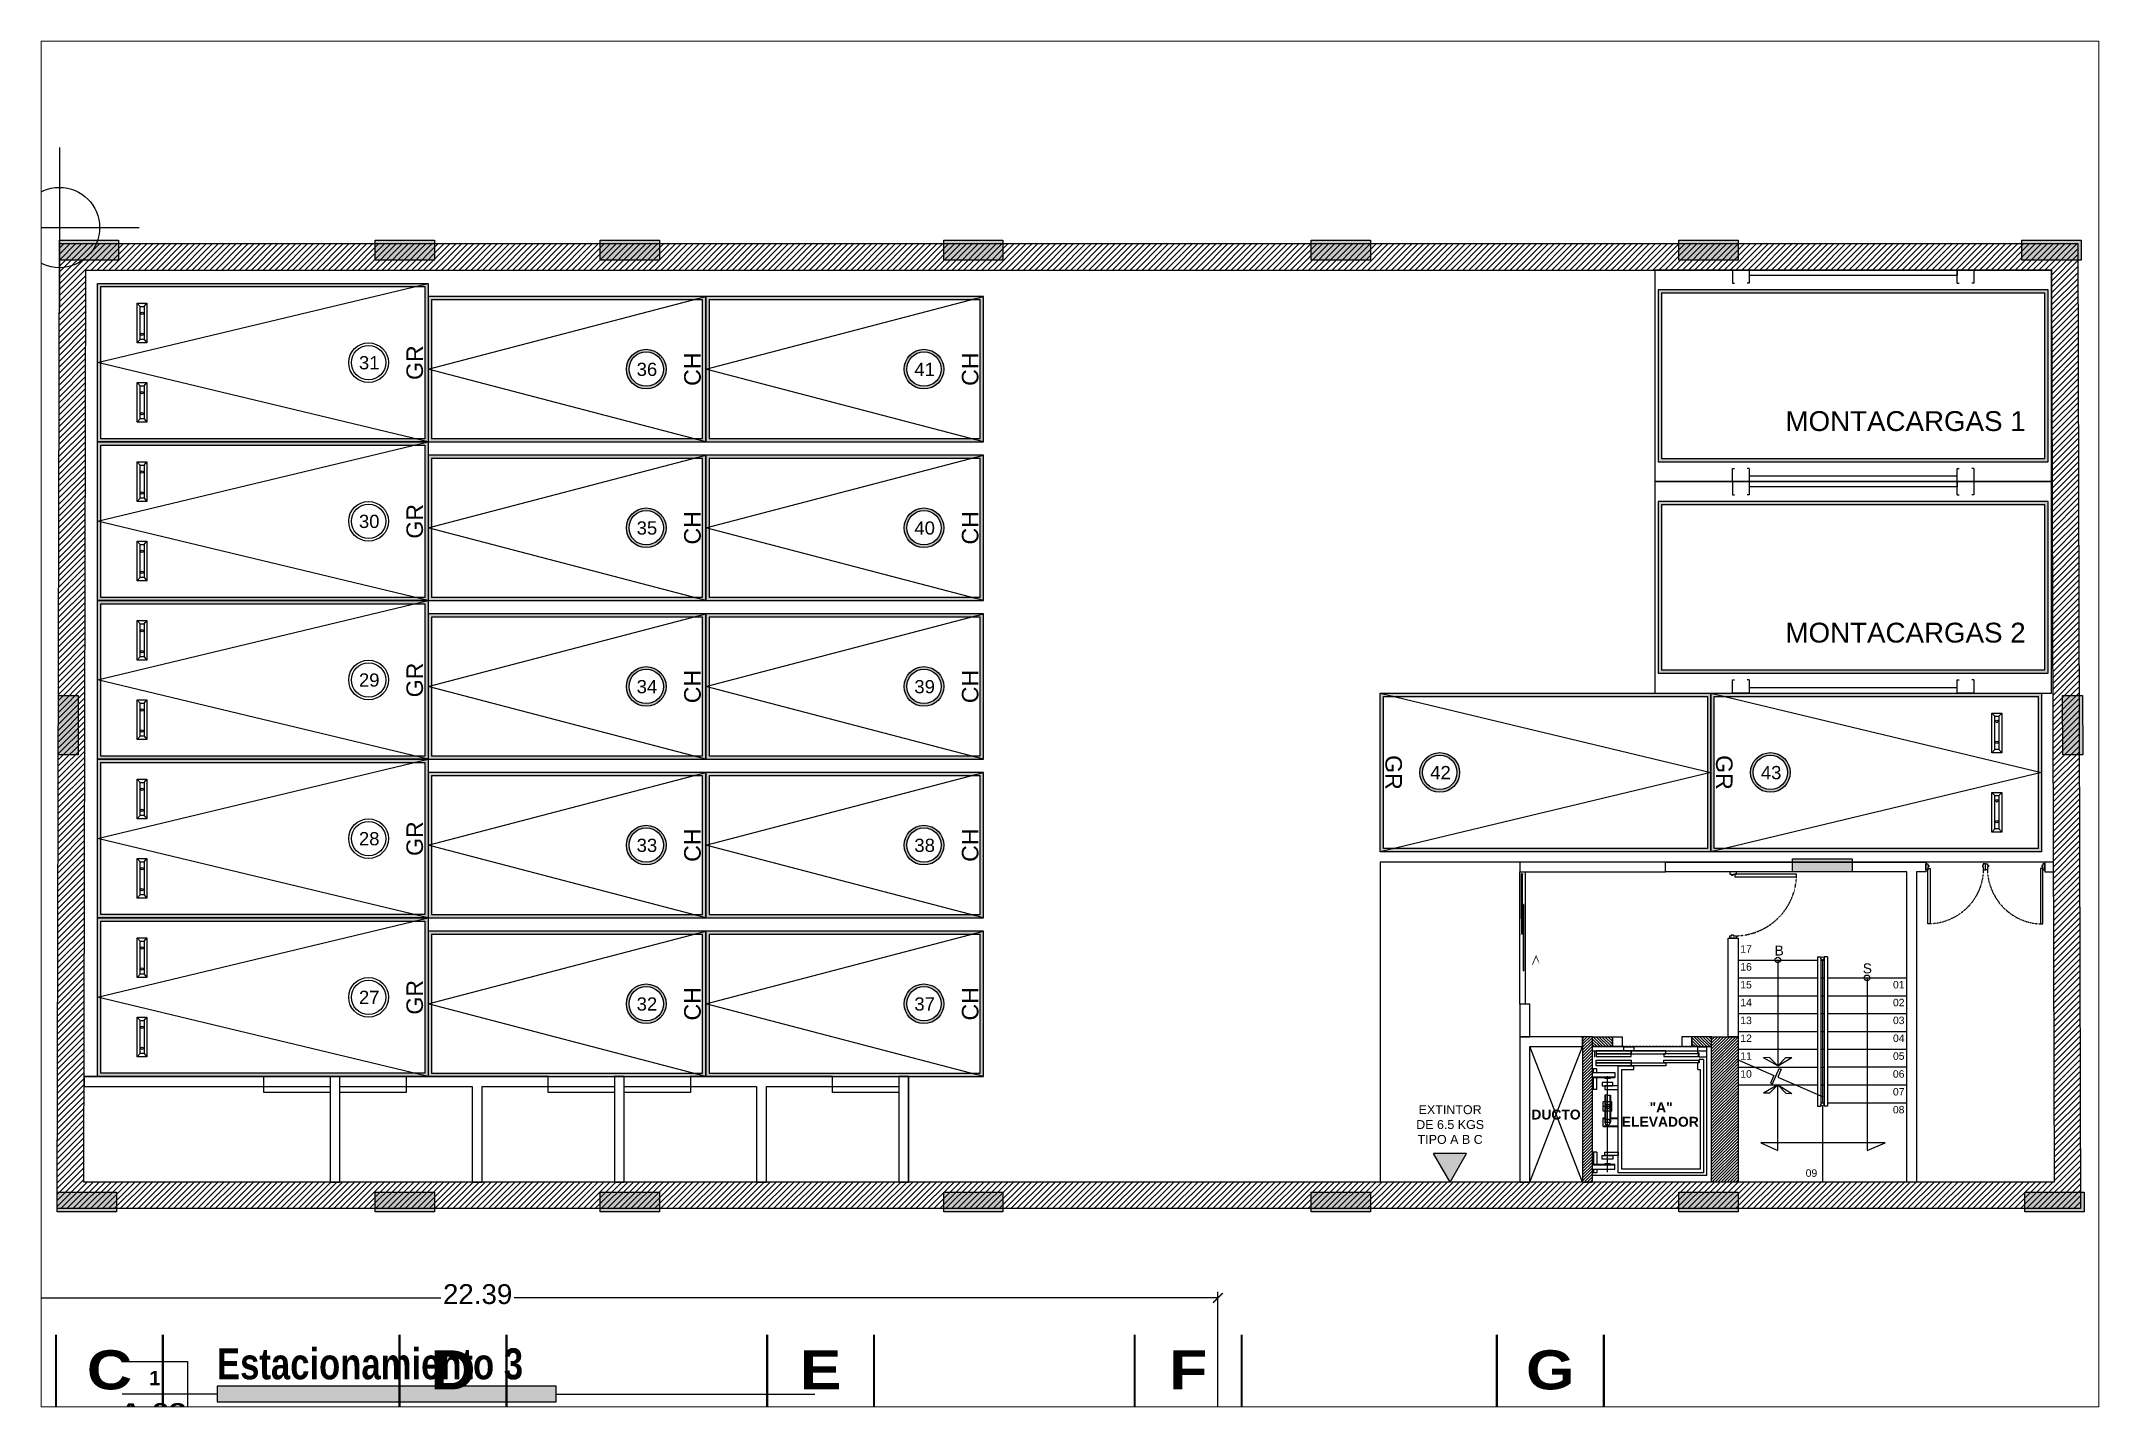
# Paper-space layout 'Layout1' of a CAD drawing. Header units: millimetres. Extents: x 4 to 358, y 3 to 238.
# The model-space entities are those that its viewports show. They can reach past a viewport. Long polylines and large blocks are cut down to what shows.
import ezdxf
from ezdxf.enums import TextEntityAlignment as Align

# ---------------------------------------------------------------- set-up
doc = ezdxf.new("R2010")
doc.units = ezdxf.units.MM
for name, pattern in [('XR EJES SUPERIORES$0$DASHDOT2', [0.5, 0.25, -0.125, 0, -0.125]), ('XR SOTANO 1$0$HIDDEN', [0.375, 0.25, -0.125]), ('XR SOTANO 2$0$XR PLANTA TIPO DE OFICINAS$0$HIDDEN', [0.375, 0.25, -0.125]), ('XR SOTANO 2$0$XR PLANTA TIPO DE OFICINAS$0$HIDDEN2', [0.1875, 0.125, -0.0625])]:
    doc.linetypes.add(name, pattern=pattern)
for name, color, linetype in [('00_ARQ', 8, 'Continuous'), ('XR EJES SUPERIORES$0$A-COTAS', 8, 'Continuous'), ('XR EJES SUPERIORES$0$A-EJES', 8, 'XR EJES SUPERIORES$0$DASHDOT2')]:
    doc.layers.add(name, color=color, linetype=linetype)
doc.styles.add('prot4', font='swisseb.ttf', dxfattribs={"width": 0.56})
doc.styles.add('TÍTULO', font='arial.ttf', dxfattribs={"height": 0.19})
doc.styles.add('XR EJES SUPERIORES$0$protot1', font='')
doc.styles.add('XR EJES SUPERIORES$0$Standard', font='arial.ttf')
doc.styles.add('XR SOTANO 2$0$ARIEL', font='arial.ttf')
doc.styles.add('XR SOTANO 2$0$DIM', font='arial.ttf')
doc.styles.add('XR SOTANO 2$0$Standard', font='arial.ttf')
doc.styles.add('XR SOTANO 2$0$XR PLANTA TIPO DE OFICINAS$0$estilo1', font='arialbd.ttf')
doc.styles.add('XR SOTANO 2$0$XR PLANTA TIPO DE OFICINAS$0$TEXTO-ALB-100', font='arial.ttf', dxfattribs={"height": 0.15})
doc.styles.get('XR EJES SUPERIORES$0$protot1').set_extended_font_data('Arial Black')
doc.dimstyles.new('XR EJES SUPERIORES$0$PAÑOS50', dxfattribs={"dimscale": 0.5, "dimtxt": 0.6, "dimasz": 0.3, "dimexe": 0.18, "dimexo": 0.1, "dimgap": 0.09, "dimtad": 0, "dimtih": 1, "dimtoh": 1, "dimzin": 0, "dimdsep": 46, "dimtxsty": 'XR EJES SUPERIORES$0$Standard', "dimblk": 'XR EJES SUPERIORES$0$_ArchTick', "dimcen": 0.09, "dimclrd": 256, "dimclre": 256, "dimclrt": 2, "dimadec": 0, "dimazin": 0, "dimtfac": 1, "dimtix": 1, "dimtmove": 2, "dimatfit": 3, "dimldrblk": 'XR EJES SUPERIORES$0$_ArchTick', "dimfxl": 0.18, "dimtvp": 0.18, "dimtolj": 1, "dimtzin": 0, "dimarcsym": 0})
pattern_1 = [(315, (270.687047, 51.371213), (-0.02245064, -0.02245064), [])]

# ---------------------------------------------------------------- blocks, each defined once
blk = doc.blocks.new('XR EJES SUPERIORES$0$_ArchTick')
at = {"color": 0, "linetype": 'ByBlock', "const_width": 0.15}
blk.add_lwpolyline([(-0.5, -0.5), (0.5, 0.5)], dxfattribs=at)
blk = doc.blocks.new('*D93')
at = {"layer": 'Defpoints', "color": 0, "transparency": 16777216}
for p in [(25.387, 5.264), (3, -0.193), (25.387, -0.193)]:
    blk.add_point(p, dxfattribs=at)
at = {"layer": 'XR EJES SUPERIORES$0$A-COTAS', "lineweight": -2, "transparency": 16777216}
for p, q in [((3, -0.143), (3, 5.354)), ((25.387, -0.143), (25.387, 5.354)), ((3, 5.264), (13.639, 5.264)), ((25.387, 5.264), (14.747, 5.264))]:
    blk.add_line(p, q, dxfattribs=at)
at = {"layer": 'XR EJES SUPERIORES$0$A-COTAS', "lineweight": -2, "transparency": 16777216, "xscale": 0.15, "yscale": 0.15, "zscale": 0.15, "rotation": 180}
blk.add_blockref('XR EJES SUPERIORES$0$_ArchTick', (3, 5.264), dxfattribs=at)
at = {"layer": 'XR EJES SUPERIORES$0$A-COTAS', "lineweight": -2, "transparency": 16777216, "xscale": 0.15, "yscale": 0.15, "zscale": 0.15}
blk.add_blockref('XR EJES SUPERIORES$0$_ArchTick', (25.387, 5.264), dxfattribs=at)
at = {"layer": 'XR EJES SUPERIORES$0$A-COTAS', "color": 2, "transparency": 16777216, "insert": (14.193, 5.319), "char_height": 0.3, "attachment_point": 5, "style": 'XR EJES SUPERIORES$0$Standard'}
blk.add_mtext('\\A1;22.39', dxfattribs=at)
blk = doc.blocks.new('XR EJES SUPERIORES$0$EJE_HOR')
at = {"color": 1, "linetype": 'Continuous', "const_width": 0.025}
blk.add_lwpolyline([(-0.616, 0.909), (-0.616, 0.005), (0.616, 0.005), (0.616, 0.909)], dxfattribs=at)
at = {"color": 2, "linetype": 'Continuous', "const_width": 0.09}
blk.add_lwpolyline([(0, 0), (0, -0.652)], dxfattribs=at)
at = {"color": 4, "style": 'XR EJES SUPERIORES$0$protot1', "oblique": 360}
blk.add_attdef('EJE', text='', height=0.45, dxfattribs=at).set_placement((0, 0.279), align=Align.CENTER)
blk = doc.blocks.new('TÍTULO PLANO')
blk.add_hatch(color=256).paths.add_polyline_path([(1.912, -0.158), (8.747, -0.158), (8.747, 0.158), (1.912, 0.158)])
for p, q in [((1.912, 0), (0, 0)), ((8.747, 0), (13.969, 0))]:
    blk.add_line(p, q)
blk.add_lwpolyline([(0, 0.658), (1.315, 0.658), (1.315, -0.658), (0, -0.658)])
blk.add_lwpolyline([(1.912, -0.158), (8.747, -0.158), (8.747, 0.158), (1.912, 0.158)], close=True)
at = {"style": 'TÍTULO'}
blk.add_text('ESC.', height=0.19, dxfattribs=at).set_placement((1.912, -0.553))
at = {"style": 'prot4'}
blk.add_attdef('NUMERO', text='', height=0.289, dxfattribs=at).set_placement((0.658, 0.326), align=Align.MIDDLE_CENTER)
at = {"style": 'prot4', "width": 0.8}
blk.add_attdef('NOMBRE', (1.912, 0.299), '', height=0.45, dxfattribs=at)
at = {"style": 'prot4', "width": 1.227796}
blk.add_attdef('CLAVE', text='', height=0.289, dxfattribs=at).set_placement((-0.048, -0.472), (1.289, -0.472), align=Align.FIT)
at = {"style": 'TÍTULO'}
blk.add_attdef('ESCALA', (2.63, -0.558), '', height=0.19, dxfattribs=at)
blk = doc.blocks.new('XR COLUMNAS$0$saddaa')
at = {"linetype": 'ByBlock'}
for p, q in [((8.267, 57.39), (8.267, 54.972)), ((7.058, 56.181), (9.475, 56.181))]:
    blk.add_line(p, q, dxfattribs=at)
blk.add_circle((8.267, 56.181), 0.608, dxfattribs=at)
blk = doc.blocks.new('XR COLUMNAS')
at = {"layer": '00_ARQ', "linetype": 'ByBlock'}
h = blk.add_hatch(color=256, dxfattribs=at)
h.dxf.hatch_style = 1
h.paths.add_polyline_path([(0.896, -0.493), (0, -0.493), (0, -0.193), (0.896, -0.193)])
h = blk.add_hatch(color=256, dxfattribs=at)
h.dxf.hatch_style = 1
h.paths.add_polyline_path([(5.673, -0.493), (4.777, -0.493), (4.777, -0.193), (5.673, -0.193)])
h = blk.add_hatch(color=256, dxfattribs=at)
h.dxf.hatch_style = 1
h.paths.add_polyline_path([(9.073, -0.493), (8.176, -0.493), (8.176, -0.193), (9.073, -0.193)])
h = blk.add_hatch(color=256, dxfattribs=at)
h.dxf.hatch_style = 1
h.paths.add_polyline_path([(14.269, -0.493), (13.373, -0.493), (13.373, -0.193), (14.269, -0.193)])
h = blk.add_hatch(color=256, dxfattribs=at)
h.dxf.hatch_style = 1
h.paths.add_polyline_path([(19.828, -0.493), (18.931, -0.493), (18.931, -0.193), (19.828, -0.193)])
h = blk.add_hatch(color=256, dxfattribs=at)
h.dxf.hatch_style = 1
h.paths.add_polyline_path([(25.387, -0.493), (24.49, -0.493), (24.49, -0.193), (25.387, -0.193)])
h = blk.add_hatch(color=256, dxfattribs=at)
h.dxf.hatch_style = 1
h.paths.add_polyline_path([(30.575, -0.493), (29.679, -0.493), (29.679, -0.193), (30.575, -0.193)])
h = blk.add_hatch(color=256, dxfattribs=at)
h.dxf.hatch_style = 1
h.paths.add_polyline_path([(-0.016, -7.975), (-0.014, -7.078), (0.286, -7.079), (0.284, -7.975)])
h = blk.add_hatch(color=256, dxfattribs=at)
h.dxf.hatch_style = 1
h.paths.add_polyline_path([(30.298, -7.975), (30.295, -7.078), (30.595, -7.078), (30.598, -7.975)])
h = blk.add_hatch(color=256, dxfattribs=at)
h.dxf.hatch_style = 1
h.paths.add_polyline_path([(26.212, -9.548), (27.112, -9.548), (27.112, -9.748), (26.212, -9.748)])
h = blk.add_hatch(color=256, dxfattribs=at)
h.dxf.hatch_style = 1
h.paths.add_polyline_path([(26.212, -9.548), (27.112, -9.548), (27.112, -9.748), (26.212, -9.748)])
h = blk.add_hatch(color=256, dxfattribs=at)
h.dxf.hatch_style = 1
h.paths.add_polyline_path([(0.866, -14.89), (-0.031, -14.89), (-0.031, -14.59), (0.866, -14.59)])
h = blk.add_hatch(color=256, dxfattribs=at)
h.dxf.hatch_style = 1
h.paths.add_polyline_path([(5.673, -14.89), (4.777, -14.89), (4.777, -14.59), (5.673, -14.59)])
h = blk.add_hatch(color=256, dxfattribs=at)
h.dxf.hatch_style = 1
h.paths.add_polyline_path([(9.073, -14.89), (8.176, -14.89), (8.176, -14.59), (9.073, -14.59)])
h = blk.add_hatch(color=256, dxfattribs=at)
h.dxf.hatch_style = 1
h.paths.add_polyline_path([(14.269, -14.89), (13.373, -14.89), (13.373, -14.59), (14.269, -14.59)])
h = blk.add_hatch(color=256, dxfattribs=at)
h.dxf.hatch_style = 1
h.paths.add_polyline_path([(19.828, -14.89), (18.931, -14.89), (18.931, -14.59), (19.828, -14.59)])
h = blk.add_hatch(color=256, dxfattribs=at)
h.dxf.hatch_style = 1
h.paths.add_polyline_path([(25.387, -14.89), (24.49, -14.89), (24.49, -14.59), (25.387, -14.59)])
h = blk.add_hatch(color=256, dxfattribs=at)
h.dxf.hatch_style = 1
h.paths.add_polyline_path([(30.618, -14.89), (29.721, -14.89), (29.721, -14.59), (30.618, -14.59)])
for points in [[(0.896, -0.493), (0, -0.493), (0, -0.193), (0.896, -0.193)], [(5.673, -0.493), (4.777, -0.493), (4.777, -0.193), (5.673, -0.193)], [(9.073, -0.493), (8.176, -0.493), (8.176, -0.193), (9.073, -0.193)], [(14.269, -0.493), (13.373, -0.493), (13.373, -0.193), (14.269, -0.193)], [(19.828, -0.493), (18.931, -0.493), (18.931, -0.193), (19.828, -0.193)], [(25.387, -0.493), (24.49, -0.493), (24.49, -0.193), (25.387, -0.193)], [(30.575, -0.493), (29.679, -0.493), (29.679, -0.193), (30.575, -0.193)], [(-0.016, -7.975), (-0.014, -7.078), (0.286, -7.079), (0.284, -7.975)], [(26.212, -9.548), (27.112, -9.548), (27.112, -9.748), (26.212, -9.748)], [(0.866, -14.89), (-0.031, -14.89), (-0.031, -14.59), (0.866, -14.59)], [(5.673, -14.89), (4.777, -14.89), (4.777, -14.59), (5.673, -14.59)], [(9.073, -14.89), (8.176, -14.89), (8.176, -14.59), (9.073, -14.59)], [(14.269, -14.89), (13.373, -14.89), (13.373, -14.59), (14.269, -14.59)], [(19.828, -14.89), (18.931, -14.89), (18.931, -14.59), (19.828, -14.59)], [(25.387, -14.89), (24.49, -14.89), (24.49, -14.59), (25.387, -14.59)], [(30.618, -14.89), (29.721, -14.89), (29.721, -14.59), (30.618, -14.59)]]:
    blk.add_lwpolyline(points, close=True, dxfattribs=at)
blk.add_lwpolyline([(30.295, -7.078), (30.595, -7.078), (30.598, -7.975), (30.298, -7.975), (30.295, -7.078)], dxfattribs=at)
at = {"layer": '00_ARQ'}
blk.add_blockref('XR COLUMNAS$0$saddaa', (-8.267, -56.181), dxfattribs=at)
blk = doc.blocks.new('XR SOTANO 2$0$saddaa')
at = {"linetype": 'ByBlock'}
for p, q in [((8.267, 57.39), (8.267, 54.972)), ((7.058, 56.181), (9.475, 56.181))]:
    blk.add_line(p, q, dxfattribs=at)
blk.add_circle((8.267, 56.181), 0.608, dxfattribs=at)
blk = doc.blocks.new('XR SOTANO 2$0$ASD')
at = {"ltscale": 3}
for p, q in [((-561.175, 489.239), (-561.425, 488.806)), ((-561.175, 489.239), (-560.925, 488.806)), ((-561.425, 488.806), (-560.925, 488.806))]:
    blk.add_line(p, q, dxfattribs=at)
blk = doc.blocks.new('XR SOTANO 2$0$AADDEEE')
at = {"layer": '00_ARQ', "ltscale": 3}
blk.add_hatch(color=256, dxfattribs=at).paths.add_polyline_path([(-558.252, 486.197), (-558.502, 486.63), (-558.752, 486.197)])
at = {"layer": '00_ARQ', "color": 20}
blk.add_blockref('XR SOTANO 2$0$ASD', (2.673, -2.609), dxfattribs=at)
at = {"layer": '00_ARQ', "ltscale": 3, "insert": (-558.502, 485.76), "char_height": 0.135, "width": 1.18378, "attachment_point": 5, "rotation": 180, "style": 'XR SOTANO 2$0$DIM'}
blk.add_mtext('EXTINTOR DE 6.5 KGS\\PTIPO A B C', dxfattribs=at)
blk = doc.blocks.new('XR SOTANO 2$0$NC')
at = {"layer": '00_ARQ'}
h = blk.add_hatch(color=256, dxfattribs=at)
edge = h.paths.add_edge_path()
edge.add_arc((-335.59, 140.726), 0.3, 0, 360)
edge = h.paths.add_edge_path(flags=16)
edge.add_arc((-335.59, 140.726), 0.26, 0, 360)
for radius in [0.3, 0.26]:
    blk.add_circle((-335.59, 140.726), radius, dxfattribs=at)
blk = doc.blocks.new('XR SOTANO 2$0$Tope_Cajon')
for p, q in [((1271.064, 46.957), (1271.015, 47.003)), ((1271.565, 46.957), (1271.615, 47.003)), ((1271.064, 46.898), (1271.015, 46.853)), ((1271.565, 46.898), (1271.615, 46.853))]:
    blk.add_line(p, q)
for points in [[(1271.615, 46.853), (1271.015, 46.853), (1271.015, 47.003), (1271.615, 47.003)], [(1271.565, 46.898), (1271.064, 46.898), (1271.064, 46.957), (1271.565, 46.957)]]:
    blk.add_lwpolyline(points, close=True)
for centre in [(1271.143, 46.928), (1271.458, 46.928)]:
    blk.add_circle(centre, 0.0178)
blk = doc.blocks.new('XR SOTANO 2$0$Cajon_Grande')
at = {"layer": '00_ARQ', "ltscale": 2}
h = blk.add_hatch(color=256, dxfattribs=at)
h.paths.add_polyline_path([(-36.9, 47.459), (-34.5, 47.459), (-34.5, 42.459), (-36.9, 42.459)])
h.paths.add_polyline_path([(-36.85, 47.409), (-34.55, 47.409), (-34.55, 42.509), (-36.85, 42.509)], flags=16)
at = {"layer": '00_ARQ'}
for points in [[(-36.9, 47.459), (-34.5, 47.459), (-34.5, 42.459), (-36.9, 42.459)], [(-36.9, 47.459), (-34.5, 47.459), (-34.5, 42.459), (-36.9, 42.459)], [(-36.85, 47.409), (-34.55, 47.409), (-34.55, 42.509), (-36.85, 42.509)]]:
    blk.add_lwpolyline(points, close=True, dxfattribs=at)
blk.add_lwpolyline([(-36.9, 42.459), (-35.7, 47.459), (-34.5, 42.459)], dxfattribs=at)
for p in [(-1307.614, -0.144), (-1306.414, -0.144)]:
    blk.add_blockref('XR SOTANO 2$0$Tope_Cajon', p, dxfattribs=at)
at = {"layer": '00_ARQ', "rotation": 270}
blk.add_blockref('XR SOTANO 2$0$NC', (-176.426, -292.232), dxfattribs=at)
at = {"layer": '00_ARQ', "insert": (-35.7, 42.659), "char_height": 0.25, "width": 2.3, "attachment_point": 5, "style": 'XR SOTANO 2$0$ARIEL'}
blk.add_mtext('GR', dxfattribs=at)
blk = doc.blocks.new('XR SOTANO 2$0$Cajon_Grande_sin_tope')
at = {"layer": '00_ARQ', "ltscale": 2}
h = blk.add_hatch(color=256, dxfattribs=at)
h.paths.add_polyline_path([(1242.849, 43.772), (1242.849, 46.172), (1247.849, 46.172), (1247.849, 43.772)])
h.paths.add_polyline_path([(1242.899, 43.822), (1242.899, 46.122), (1247.799, 46.122), (1247.799, 43.822)], flags=16)
at = {"layer": '00_ARQ'}
for points in [[(1242.849, 43.772), (1242.849, 46.172), (1247.849, 46.172), (1247.849, 43.772)], [(1242.849, 43.772), (1242.849, 46.172), (1247.849, 46.172), (1247.849, 43.772)], [(1242.899, 43.822), (1242.899, 46.122), (1247.799, 46.122), (1247.799, 43.822)]]:
    blk.add_lwpolyline(points, close=True, dxfattribs=at)
blk.add_lwpolyline([(1247.849, 43.772), (1242.849, 44.972), (1247.849, 46.172)], dxfattribs=at)
blk.add_blockref('XR SOTANO 2$0$NC', (1582.54, -95.754), dxfattribs=at)
at = {"layer": '00_ARQ', "insert": (1247.649, 44.972), "char_height": 0.25, "width": 2.3, "attachment_point": 5, "rotation": 90, "style": 'XR SOTANO 2$0$ARIEL'}
blk.add_mtext('GR', dxfattribs=at)
blk = doc.blocks.new('XR SOTANO 2$0$Cajon_Chico_sin_tope')
at = {"layer": '00_ARQ', "ltscale": 2}
h = blk.add_hatch(color=256, dxfattribs=at)
h.paths.add_polyline_path([(1238.55, 49.612), (1238.55, 51.712), (1234.45, 51.712), (1234.45, 49.612)], flags=16)
h.paths.add_polyline_path([(1238.6, 49.562), (1238.6, 51.762), (1234.4, 51.762), (1234.4, 49.562)])
at = {"layer": '00_ARQ'}
for points in [[(1238.6, 49.562), (1238.6, 51.762), (1234.4, 51.762), (1234.4, 49.562)], [(1238.6, 49.562), (1238.6, 51.762), (1234.4, 51.762), (1234.4, 49.562)], [(1238.55, 49.612), (1238.55, 51.712), (1234.45, 51.712), (1234.45, 49.612)]]:
    blk.add_lwpolyline(points, close=True, dxfattribs=at)
blk.add_lwpolyline([(1238.6, 49.562), (1234.4, 50.662), (1238.6, 51.762)], dxfattribs=at)
at = {"layer": '00_ARQ', "rotation": 90}
blk.add_blockref('XR SOTANO 2$0$NC', (1378.426, 386.253), dxfattribs=at)
at = {"layer": '00_ARQ', "insert": (1238.4, 50.662), "char_height": 0.25, "width": 2.1, "attachment_point": 5, "rotation": 90, "style": 'XR SOTANO 2$0$ARIEL'}
blk.add_mtext('CH', dxfattribs=at)
blk = doc.blocks.new('XR SOTANO 2$0$A$C67844AE1')
at = {"layer": '00_ARQ'}
h = blk.add_hatch(color=256, dxfattribs=at)
h.paths.add_polyline_path([(0.1, 0.35), (5.9, 0.35), (5.9, 2.85), (0.1, 2.85)], flags=16)
h.paths.add_polyline_path([(0.05, 0.3), (5.95, 0.3), (5.95, 2.9), (0.05, 2.9)])
for p, q in [((1.175, 3.2), (1.425, 3.2)), ((1.175, 3.2), (1.175, 3)), ((1.425, 3.2), (1.425, 3)), ((1.425, 3.2), (4.575, 3.2)), ((4.575, 3.12), (1.425, 3.12)), ((4.575, 3), (4.575, 3.2)), ((4.575, 3.2), (4.825, 3.2)), ((4.575, 3.2), (4.575, 3.12)), ((4.825, 3.2), (4.825, 3)), ((1.175, 3), (1.205, 3)), ((1.425, 3), (1.395, 3)), ((4.575, 3), (4.605, 3)), ((4.825, 3), (4.795, 3)), ((1.175, 0), (1.175, 0.2)), ((1.175, 0.2), (1.205, 0.2)), ((1.425, 0), (1.175, 0)), ((1.425, 0.2), (1.395, 0.2)), ((1.425, 0.2), (1.425, 0)), ((4.575, 0.08), (1.425, 0.08)), ((1.425, 0), (4.575, 0)), ((4.575, 0), (4.575, 0.2)), ((4.575, 0.2), (4.605, 0.2)), ((4.575, 0), (4.575, 0.08)), ((4.825, 0), (4.575, 0)), ((4.825, 0.2), (4.795, 0.2)), ((4.825, 0.2), (4.825, 0))]:
    blk.add_line(p, q, dxfattribs=at)
for points in [[(0, 3.2), (0, 0), (6, 0), (6, 3.2)], [(0.05, 0.3), (5.95, 0.3), (5.95, 2.9), (0.05, 2.9)], [(0.1, 0.35), (5.9, 0.35), (5.9, 2.85), (0.1, 2.85)]]:
    blk.add_lwpolyline(points, close=True, dxfattribs=at)
blk = doc.blocks.new('XR SOTANO 2$0$XR PLANTA TIPO DE OFICINAS$0$Puerta1.00')
at = {"linetype": 'Continuous'}
for points in [[(405.365, 465.953), (405.365, 466.883), (405.325, 466.883), (405.325, 465.953)], [(405.325, 465.876), (405.325, 465.901), (405.34, 465.901), (405.34, 465.926), (405.325, 465.926), (405.325, 465.976), (405.29, 465.976), (405.29, 465.876)], [(406.255, 465.876), (406.255, 465.901), (406.24, 465.901), (406.24, 465.926), (406.255, 465.926), (406.255, 465.976), (406.29, 465.976), (406.29, 465.876)]]:
    blk.add_lwpolyline(points, close=True, dxfattribs=at)
at = {"linetype": 'XR SOTANO 2$0$XR PLANTA TIPO DE OFICINAS$0$HIDDEN2'}
blk.add_arc((405.324, 465.953), 0.932, 0.0383, 87.4436, dxfattribs=at)
blk = doc.blocks.new('XR SOTANO 2$0$XR PLANTA TIPO DE OFICINAS$0$Ascensore-150x170')
for p, q in [((5.481, -0.152), (5.566, -0.152)), ((5.612, -0.133), (5.566, -0.133)), ((5.566, -0.133), (5.566, -0.152)), ((5.612, -0.077), (5.612, -0.133)), ((5.481, -0.996), (5.528, -0.996)), ((4.127, -1.342), (5.394, -1.342)), ((4.166, -1.54), (4.166, -1.249)), ((4.166, -1.249), (4.231, -1.249)), ((4.222, -1.54), (4.222, -1.249)), ((4.231, -1.54), (4.231, -1.249)), ((4.241, -1.38), (4.241, -1.305)), ((4.729, -1.399), (4.729, -1.202)), ((4.738, -1.399), (4.738, -1.202)), ((5.141, -1.305), (4.785, -1.305)), ((4.785, -1.38), (4.785, -1.305)), ((5.141, -1.314), (4.785, -1.314)), ((4.832, -1.305), (4.832, -1.202)), ((4.841, -1.305), (4.841, -1.202)), ((4.932, -1.286), (5.054, -1.286)), ((4.932, -1.286), (4.932, -1.399)), ((4.993, -1.286), (4.993, -1.399)), ((5.054, -1.286), (5.054, -1.399)), ((5.141, -1.342), (5.141, -1.305)), ((5.141, -1.342), (5.141, -1.38)), ((5.366, -1.38), (5.366, -1.305)), ((5.376, -1.54), (5.376, -1.249)), ((5.441, -1.249), (5.376, -1.249)), ((5.385, -1.54), (5.385, -1.249)), ((5.441, -1.54), (5.441, -1.249)), ((4.119, -1.483), (4.119, -1.54)), ((4.166, -1.483), (4.119, -1.483)), ((4.166, -1.53), (4.119, -1.53)), ((4.391, -1.483), (4.231, -1.483)), ((4.391, -1.53), (4.231, -1.53)), ((4.391, -1.483), (4.391, -1.54)), ((4.729, -1.399), (4.841, -1.399)), ((5.141, -1.37), (4.785, -1.37)), ((5.141, -1.38), (4.785, -1.38)), ((4.832, -1.399), (4.832, -1.38)), ((4.841, -1.399), (4.841, -1.38)), ((4.932, -1.399), (5.054, -1.399)), ((5.216, -1.483), (5.216, -1.54)), ((5.216, -1.483), (5.376, -1.483)), ((5.216, -1.53), (5.376, -1.53)), ((5.441, -1.483), (5.488, -1.483)), ((5.441, -1.53), (5.488, -1.53)), ((5.488, -1.483), (5.488, -1.54)), ((5.641, -1.512), (5.725, -1.512))]:
    blk.add_line(p, q)
for points in [[(4.081, -0.04), (4.081, -1.54), (5.725, -1.54), (5.725, -0.04)], [(5.566, -0.143), (5.566, -0.602), (5.603, -0.602), (5.603, -0.143)], [(5.687, -0.143), (5.687, -0.602), (5.65, -0.602), (5.65, -0.143)], [(5.528, -0.574), (5.528, -1.033), (5.566, -1.033), (5.566, -0.574)], [(5.725, -0.574), (5.725, -1.033), (5.687, -1.033), (5.687, -0.574)], [(5.528, -1.033), (5.528, -1.493), (5.566, -1.493), (5.566, -1.033)], [(5.566, -1.033), (5.566, -1.493), (5.603, -1.493), (5.603, -1.033)], [(5.687, -1.033), (5.687, -1.493), (5.65, -1.493), (5.65, -1.033)], [(5.725, -1.033), (5.725, -1.493), (5.687, -1.493), (5.687, -1.033)], [(5.725, -0.996), (5.725, -1.127), (5.781, -1.127), (5.781, -0.996)], [(4.297, -1.272), (4.297, -1.413), (4.344, -1.413), (4.344, -1.272)], [(4.344, -1.202), (4.344, -1.38), (4.391, -1.38), (4.391, -1.202)], [(5.263, -1.202), (5.263, -1.38), (5.216, -1.38), (5.216, -1.202)], [(5.31, -1.272), (5.31, -1.413), (5.263, -1.413), (5.263, -1.272)]]:
    blk.add_lwpolyline(points, close=True)
for points in [[(5.612, -0.077), (5.528, -0.077), (4.119, -0.077), (4.119, -1.202), (5.528, -1.202), (5.528, -0.996)], [(5.481, -0.152), (5.481, -0.124), (4.166, -0.124), (4.166, -1.155), (5.481, -1.155), (5.481, -0.996)], [(5.641, -0.133), (5.697, -0.133), (5.697, -0.152), (5.781, -0.152), (5.781, -0.04), (5.641, -0.04), (5.641, -0.133)]]:
    blk.add_lwpolyline(points)
for centre, radius in [((4.785, -1.342), 0.0375), ((4.993, -1.342), 0.0281)]:
    blk.add_circle(centre, radius)
blk = doc.blocks.new('XR SOTANO 2$0$A$C15B57C5E')
for points in [[(2.569, -0.025), (2.569, -0.019), (2.558, -0.019), (2.562, -0.025), (2.568, -0.025)], [(2.569, -0.031), (2.569, -0.038), (2.558, -0.038), (2.562, -0.032), (2.568, -0.032)]]:
    blk.add_hatch(color=256).paths.add_polyline_path(points)
for p, q in [((1.102, -0.052), (2.106, -0.052)), ((1.102, -0.054), (2.106, -0.054)), ((1.102, -0.056), (2.106, -0.056)), ((1.102, -0.057), (2.106, -0.057)), ((1.102, -0.059), (2.106, -0.059)), ((2.114, -0.027, 0), (1.655, -0.027, 0)), ((2.114, -0.028, 0), (1.655, -0.028, 0)), ((2.114, -0.029, 0), (1.655, -0.029, 0)), ((2.114, -0.03, 0), (1.655, -0.03, 0)), ((2.114, -0.031, 0), (1.655, -0.032, 0)), ((2.114, -0.029, 0), (2.132, -0.029, 0)), ((2.119, -0.027, 0), (2.569, -0.026, 0)), ((2.119, -0.028, 0), (2.569, -0.028, 0)), ((2.119, -0.029, 0), (2.569, -0.029, 0)), ((2.119, -0.03, 0), (2.569, -0.03, 0)), ((2.119, -0.031, 0), (2.569, -0.031, 0))]:
    blk.add_line(p, q)
for points in [[(0.596, -0.077), (0.596, 0), (2.596, 0), (2.596, -0.077), (0.596, -0.077)], [(2.569, -0.025), (2.569, -0.019), (2.558, -0.019), (2.562, -0.025), (2.568, -0.025), (2.569, -0.025)], [(2.569, -0.031), (2.569, -0.038), (2.558, -0.038), (2.562, -0.032), (2.568, -0.032), (2.569, -0.031)]]:
    blk.add_lwpolyline(points)
at = {"linetype": 'Continuous'}
for points, const_width in [([(1.32, -0.244), (0.99, -0.244)], 0.000187), ([(1.188, -0.302), (1.327, -0.244), (1.188, -0.186), (1.188, -0.186), (1.324, -0.244), (1.324, -0.244), (1.188, -0.302), (1.188, -0.302)], 0.0112)]:
    blk.add_lwpolyline(points, dxfattribs=dict(at, const_width=const_width))
at = {"const_width": 0.000375}
for points in [[(1.102, -0.049), (2.106, -0.049), (2.106, -0.043), (1.102, -0.043)], [(1.102, -0.077), (2.106, -0.077), (2.106, -0.062), (1.102, -0.062)], [(1.102, -0.062), (2.106, -0.062), (2.106, -0.068), (1.102, -0.068)], [(1.655, -0.007), (2.553, -0.007), (2.553, -0.022), (1.655, -0.022)], [(1.655, -0.022), (2.553, -0.022), (2.553, -0.016), (1.655, -0.016)], [(1.655, -0.035), (2.553, -0.035), (2.553, -0.041), (1.655, -0.041)]]:
    blk.add_lwpolyline(points, close=True, dxfattribs=at)
for points in [[(2.105, -0.06), (2.106, -0.06), (2.106, -0.052), (2.105, -0.051), (1.102, -0.051), (1.102, -0.052), (1.102, -0.06), (1.102, -0.06)], [(1.656, -0.033), (1.655, -0.032), (1.655, -0.026), (1.656, -0.026), (2.114, -0.025), (2.114, -0.026), (2.114, -0.032), (2.114, -0.033)], [(2.568, -0.025), (2.569, -0.026), (2.569, -0.032), (2.568, -0.032), (2.119, -0.033), (2.119, -0.032), (2.119, -0.026), (2.119, -0.025)]]:
    blk.add_lwpolyline(points, close=True)
blk.add_lwpolyline([(2.558, -0.015), (2.558, -0.019), (2.593, -0.019), (2.593, -0.038), (2.558, -0.038), (2.558, -0.042), (2.596, -0.042), (2.596, -0.015), (2.558, -0.015), (2.558, -0.019)], dxfattribs=at)
blk = doc.blocks.new('XR SOTANO 2$0$EEEE')
at = {"layer": '00_ARQ', "ltscale": 2}
h = blk.add_hatch(dxfattribs=at)
h.set_pattern_fill('LINE', color=8, scale=0.01, angle=45, style=0)
h.set_pattern_definition(pattern_1)
h.paths.add_polyline_path([(293.872, 65.811), (293.872, 63.611), (293.722, 63.611), (293.722, 65.811)])
h = blk.add_hatch(dxfattribs=at)
h.set_pattern_fill('LINE', color=8, scale=0.01, angle=45, style=0)
h.set_pattern_definition(pattern_1)
h.paths.add_polyline_path([(295.674, 65.811), (295.674, 63.611), (296.074, 63.611), (296.074, 65.811)])
h = blk.add_hatch(dxfattribs=at)
h.set_pattern_fill('LINE', color=8, scale=0.01, angle=45, style=0)
h.paths.add_polyline_path([(294.173, 63.761), (293.872, 63.761), (293.872, 63.611), (294.173, 63.611)])
h = blk.add_hatch(dxfattribs=at)
h.set_pattern_fill('LINE', color=8, scale=0.01, angle=45, style=0)
h.paths.add_polyline_path([(295.373, 63.761), (295.674, 63.761), (295.674, 63.611), (295.373, 63.611)])
at = {"layer": '00_ARQ', "ltscale": 0.8}
for p, q in [((293.722, 65.811), (292.925, 63.761)), ((292.925, 65.811), (293.722, 63.761))]:
    blk.add_line(p, q, dxfattribs=at)
at = {"layer": '00_ARQ', "linetype": 'XR SOTANO 2$0$XR PLANTA TIPO DE OFICINAS$0$HIDDEN', "ltscale": 0.5}
blk.add_line((295.674, 63.761), (293.872, 63.761), dxfattribs=at)
at = {"layer": '00_ARQ', "ltscale": 2}
blk.add_line((293.872, 63.761), (295.674, 63.761), dxfattribs=at)
for points in [[(292.925, 65.811), (292.925, 63.761), (293.722, 63.761), (293.722, 63.611), (292.775, 63.611), (292.775, 63.611), (292.775, 63.611), (292.775, 65.811)], [(293.872, 65.811), (293.872, 63.611), (293.722, 63.611), (293.722, 65.811)], [(295.674, 65.811), (295.674, 63.611), (296.074, 63.611), (296.074, 65.811)], [(294.173, 63.761), (293.872, 63.761), (293.872, 63.611), (294.173, 63.611)], [(294.173, 63.611), (294.323, 63.611), (294.323, 63.761), (294.173, 63.761)], [(295.373, 63.611), (295.223, 63.611), (295.223, 63.761), (295.373, 63.761)], [(295.373, 63.761), (295.674, 63.761), (295.674, 63.611), (295.373, 63.611)]]:
    blk.add_lwpolyline(points, close=True, dxfattribs=at)
at = {"layer": '00_ARQ'}
for points in [[(292.925, 63.611), (292.925, 63.611), (292.925, 63.119), (292.775, 63.119), (292.775, 63.611), (292.925, 63.611)], [(292.775, 61.119), (292.775, 61.119), (294.974, 61.119), (294.974, 60.969), (292.775, 60.969), (292.775, 61.119)]]:
    blk.add_lwpolyline(points, close=True, dxfattribs=at)
at = {"layer": '00_ARQ', "ltscale": 3, "xscale": 1.147058759205947, "yscale": 1.147058759205947, "zscale": 1.147058759205947, "rotation": 270}
blk.add_blockref('XR SOTANO 2$0$XR PLANTA TIPO DE OFICINAS$0$Ascensore-150x170', (295.64, 70.393), dxfattribs=at)
at = {"layer": '00_ARQ', "xscale": -1, "rotation": 90.00070697049469}
blk.add_blockref('XR SOTANO 2$0$A$C15B57C5E', (292.775, 63.715), dxfattribs=at)
at = {"layer": '00_ARQ', "color": 4, "xscale": -1, "rotation": 270}
blk.add_blockref('XR SOTANO 2$0$XR PLANTA TIPO DE OFICINAS$0$Puerta1.00', (-169.927, -344.171), dxfattribs=at)
blk = doc.blocks.new('XR SOTANO 2$0$esca2')
at = {"layer": '00_ARQ'}
for p, q in [((690.234, 54.946), (691.434, 54.946)), ((690.834, 54.946), (690.834, 53.347)), ((691.484, 54.946), (691.534, 54.946)), ((691.509, 54.946), (691.509, 52.786)), ((690.234, 54.676), (691.434, 54.676)), ((691.484, 54.676), (691.534, 54.676)), ((691.584, 54.676), (692.784, 54.676)), ((690.234, 54.406), (691.434, 54.406)), ((691.484, 54.406), (691.534, 54.406)), ((691.584, 54.406), (692.784, 54.406)), ((690.234, 54.136), (691.434, 54.136)), ((690.234, 53.866), (691.434, 53.866)), ((691.484, 54.136), (691.534, 54.136)), ((691.484, 53.866), (691.534, 53.866)), ((691.584, 54.136), (692.784, 54.136)), ((691.584, 53.866), (692.783, 53.866)), ((690.234, 53.596), (691.434, 53.596)), ((691.484, 53.596), (691.534, 53.596)), ((691.584, 53.596), (692.783, 53.596)), ((690.234, 53.326), (691.434, 53.326)), ((690.708, 53.469), (690.616, 53.468)), ((690.834, 53.346), (690.616, 53.468)), ((690.834, 53.346), (690.708, 53.469)), ((690.834, 53.346), (691.048, 53.473)), ((690.834, 53.346), (690.957, 53.472)), ((690.957, 53.472), (691.048, 53.473)), ((691.484, 53.326), (691.534, 53.326)), ((692.783, 53.326), (691.584, 53.326)), ((690.234, 53.056), (691.434, 53.056)), ((690.834, 53.056), (690.616, 52.934)), ((690.708, 52.933), (690.616, 52.934)), ((690.834, 53.056), (690.708, 52.933)), ((690.834, 53.056), (690.957, 52.93)), ((690.834, 53.056), (691.048, 52.929)), ((690.957, 52.93), (691.048, 52.929)), ((691.484, 53.056), (691.534, 53.056)), ((691.584, 53.056), (692.783, 53.056)), ((691.484, 52.786), (691.534, 52.786)), ((691.484, 52.786), (691.534, 52.786)), ((691.509, 52.736), (691.509, 51.586)), ((691.584, 52.786), (692.783, 52.786)), ((692.784, 51.586), (690.234, 51.586))]:
    blk.add_line(p, q, dxfattribs=at)
at = {"layer": '00_ARQ', "linetype": 'Continuous'}
for p, q in [((691.434, 54.996), (691.434, 52.736)), ((691.434, 54.996), (691.484, 54.996)), ((691.484, 54.996), (691.484, 52.736)), ((691.534, 54.996), (691.534, 52.736)), ((691.584, 54.996), (691.534, 54.996)), ((691.584, 54.996), (691.584, 52.736)), ((691.434, 52.736), (691.484, 52.736)), ((691.584, 52.736), (691.534, 52.736))]:
    blk.add_line(p, q, dxfattribs=at)
at = {"layer": '00_ARQ', "ltscale": 2}
for points in [[(692.784, 51.586), (692.784, 56.278), (689.134, 56.278), (689.134, 56.428), (693.073, 56.428), (693.073, 56.278), (692.934, 56.278), (692.934, 51.586)], [(690.234, 53.786), (690.084, 53.786), (690.084, 55.278), (690.234, 55.278)]]:
    blk.add_lwpolyline(points, close=True, dxfattribs=at)
blk.add_lwpolyline([(694.999, 56.428), (694.873, 56.428), (694.873, 56.278), (695, 56.278)], dxfattribs=at)
at = {"layer": '00_ARQ'}
for points in [[(692.184, 54.676), (692.184, 52.065), (692.459, 52.18), (690.58, 52.18), (690.834, 52.064), (690.834, 53.056)], [(690.211, 53.447), (690.775, 53.201), (690.724, 53.084), (690.753, 53.071), (690.804, 53.188), (690.855, 53.305), (690.884, 53.293), (690.833, 53.175), (691.518, 52.876)]]:
    blk.add_lwpolyline(points, dxfattribs=at)
for centre in [(690.834, 54.946), (692.184, 54.676)]:
    blk.add_circle(centre, 0.0423, dxfattribs=at)
at = {"layer": '00_ARQ', "linetype": 'Continuous'}
for centre in [(691.509, 54.971), (691.509, 52.761)]:
    blk.add_circle(centre, 0.025, dxfattribs=at)
at = {"layer": '00_ARQ', "color": 4, "yscale": 0.8999999999985449, "zscale": 0.8999999999985449, "rotation": 180}
for p, xscale in [((328.312, 475.687), -0.8999999999985449), ((1059.635, 475.687), 0.8999999999985449)]:
    blk.add_blockref('XR SOTANO 2$0$XR PLANTA TIPO DE OFICINAS$0$Puerta1.00', p, dxfattribs=dict(at, xscale=xscale))
at = {"layer": '00_ARQ', "char_height": 0.1125, "attachment_point": 1, "style": 'XR SOTANO 2$0$Standard'}
for s, insert in [('17', (690.267, 55.169)), ('16', (690.267, 54.899)), ('15', (690.267, 54.629)), ('01', (692.576, 54.629)), ('14', (690.267, 54.359)), ('02', (692.576, 54.359)), ('13', (690.267, 54.089)), ('03', (692.576, 54.089)), ('12', (690.267, 53.819)), ('11', (690.267, 53.549)), ('04', (692.576, 53.819)), ('05', (692.576, 53.549)), ('10', (690.267, 53.279)), ('06', (692.575, 53.279)), ('07', (692.575, 53.009)), ('08', (692.575, 52.739)), ('09', (691.256, 51.779))]:
    blk.add_mtext_dynamic_manual_height_columns(s, width=0.21412, gutter_width=12.5, heights=[0], dxfattribs=dict(at, insert=insert))
at = {"layer": '00_ARQ', "char_height": 0.15, "width": 0.58833, "attachment_point": 7, "rotation": 0.0007, "style": 'XR SOTANO 2$0$XR PLANTA TIPO DE OFICINAS$0$TEXTO-ALB-100'}
for s, insert in [('B', (690.785, 55.014)), ('S', (692.119, 54.742))]:
    blk.add_mtext(s, dxfattribs=dict(at, insert=insert))

msp = doc.modelspace()

# ---------------------------------------------------------------- hatches: boundary and pattern name
at = {"layer": '00_ARQ'}
h = msp.add_hatch(dxfattribs=at)
h.set_pattern_fill('ANSI31', color=8, scale=0.02)
h.set_pattern_definition([(45, (-736.73303, -102.026337), (-0.0449012806, 0.0449012806), [])])
h.paths.add_polyline_path([(7.837, 6.615), (38.435, 6.615), (38.394, 21.212), (7.868, 21.212)])
h.paths.add_polyline_path([(8.238, 7.015), (38.034, 7.015), (37.995, 20.812), (8.267, 20.812)], flags=16)

# ---------------------------------------------------------------- linework, layer by layer
at = {"layer": '00_ARQ', "elevation": -1.086}
for points in [[(7.837, 6.615), (7.868, 21.212), (38.394, 21.212), (38.435, 6.615), (7.837, 6.615)], [(38.02, 11.857), (27.844, 11.857), (27.844, 7.015)], [(8.242, 8.612), (20.711, 8.612), (20.711, 7.015)]]:
    msp.add_lwpolyline(points, dxfattribs=at)
for points in [[(8.238, 7.015), (8.267, 20.812), (37.995, 20.812), (38.034, 7.015)], [(8.241, 8.462), (10.961, 8.462), (10.961, 8.612), (8.242, 8.612)], [(10.961, 8.462), (11.961, 8.462), (11.961, 8.372), (10.961, 8.372)], [(11.961, 7.015), (12.111, 7.015), (12.111, 8.612), (11.961, 8.612)], [(12.111, 8.462), (13.111, 8.462), (13.111, 8.372), (12.111, 8.372)], [(14.111, 7.015), (14.261, 7.015), (14.261, 8.462), (15.261, 8.462), (15.261, 8.612), (13.111, 8.612), (13.111, 8.462), (14.111, 8.462)], [(15.261, 8.462), (16.261, 8.462), (16.261, 8.372), (15.261, 8.372)], [(16.261, 7.015), (16.411, 7.015), (16.411, 8.612), (16.261, 8.612)], [(16.411, 8.462), (17.411, 8.462), (17.411, 8.372), (16.411, 8.372)], [(18.411, 7.015), (18.561, 7.015), (18.561, 8.462), (19.561, 8.462), (19.561, 8.612), (17.411, 8.612), (17.411, 8.462), (18.411, 8.462)], [(19.561, 8.462), (20.561, 8.462), (20.561, 8.372), (19.561, 8.372)], [(20.561, 7.015), (20.711, 7.015), (20.711, 8.612), (20.561, 8.612)]]:
    msp.add_lwpolyline(points, close=True, dxfattribs=at)

# ---------------------------------------------------------------- block references
at = {"layer": '00_ARQ'}
for name, p in [('XR COLUMNAS', (7.868, 21.455, -1.086)), ('XR SOTANO 2$0$saddaa', (-0.399, -34.726, -1.086)), ('XR SOTANO 2$0$A$C67844AE1', (31.995, 17.612, -1.086)), ('XR SOTANO 2$0$Cajon_Chico_sin_tope', (-1220.957, -31.35, -1.086)), ('XR SOTANO 2$0$Cajon_Chico_sin_tope', (-1216.757, -31.35, -1.086)), ('XR SOTANO 2$0$Cajon_Chico_sin_tope', (-1220.957, -33.75, -1.086)), ('XR SOTANO 2$0$Cajon_Chico_sin_tope', (-1216.757, -33.75, -1.086)), ('XR SOTANO 2$0$A$C67844AE1', (31.995, 14.412, -1.086)), ('XR SOTANO 2$0$Cajon_Chico_sin_tope', (-1220.957, -36.15, -1.086)), ('XR SOTANO 2$0$Cajon_Chico_sin_tope', (-1216.757, -36.15, -1.086)), ('XR SOTANO 2$0$Cajon_Chico_sin_tope', (-1220.957, -38.55, -1.086)), ('XR SOTANO 2$0$Cajon_Chico_sin_tope', (-1216.757, -38.55, -1.086)), ('XR SOTANO 2$0$esca2', (-656.979, -44.571, -1.086)), ('XR SOTANO 2$0$Cajon_Chico_sin_tope', (-1220.957, -40.95, -1.086)), ('XR SOTANO 2$0$Cajon_Chico_sin_tope', (-1216.757, -40.95, -1.086))]:
    msp.add_blockref(name, p, dxfattribs=at)
for name, p, rotation in [('XR SOTANO 2$0$Cajon_Grande', (55.902, 55.111, -1.086), 90), ('XR SOTANO 2$0$Cajon_Grande', (55.902, 52.711, -1.086), 90), ('XR SOTANO 2$0$Cajon_Grande', (55.902, 50.311, -1.086), 90), ('XR SOTANO 2$0$Cajon_Grande_sin_tope', (1275.693, 58.184, -1.086), 180), ('XR SOTANO 2$0$Cajon_Grande', (-9.615, -22.488, -1.086), 270), ('XR SOTANO 2$0$Cajon_Grande', (55.902, 47.911, -1.086), 90), ('XR SOTANO 2$0$Cajon_Grande', (55.902, 45.511, -1.086), 90), ('XR SOTANO 2$0$AADDEEE', (-529.602, 493.645, -1.086), 180)]:
    msp.add_blockref(name, p, dxfattribs=dict(at, rotation=rotation))
at = {"layer": '00_ARQ', "xscale": -1, "rotation": 180}
msp.add_blockref('XR SOTANO 2$0$EEEE', (-262.819, 72.826, -1.086), dxfattribs=at)
at = {"layer": '00_ARQ'}
ref = msp.add_blockref('TÍTULO PLANO', (8.818, 3.808, -1.086), dxfattribs=dict(at, xscale=0.7500000000000001, yscale=0.7500000000000001, zscale=0.7500000000000001))
ref.add_attrib('ESCALA', '1:50', (10.79, 3.389, -1.086), dxfattribs={"layer": '0', "height": 0.1425, "style": 'TÍTULO'})
ref.add_attrib('NOMBRE', 'Estacionamiento 3', (10.252, 4.032, -1.086), dxfattribs={"layer": '0', "height": 0.46875, "style": 'prot4', "width": 0.8})
ref.add_attrib('CLAVE', 'A-02', dxfattribs={"layer": '0', "height": 0.217, "style": 'prot4', "width": 1.227796}).set_placement((8.781, 3.454, -1.086), (9.785, 3.454, -1.086), align=Align.FIT)
ref.add_attrib('NUMERO', '1', dxfattribs={"layer": '0', "height": 0.217, "style": 'prot4'}).set_placement((9.311, 4.052, -1.086), align=Align.MIDDLE_CENTER)
at = {"layer": 'XR EJES SUPERIORES$0$A-EJES'}
ref = msp.add_blockref('XR EJES SUPERIORES$0$EJE_HOR', (8.625, 3.513), dxfattribs=dict(at, xscale=1.3125, yscale=1.3125, zscale=1.3125))
ref.add_attrib('EJE', 'C', dxfattribs={"layer": '0', "color": 4, "height": 0.591, "style": 'XR EJES SUPERIORES$0$protot1'}).set_placement((8.625, 3.88), align=Align.CENTER)
ref = msp.add_blockref('XR EJES SUPERIORES$0$EJE_HOR', (13.821, 3.513), dxfattribs=dict(at, xscale=1.3125, yscale=1.3125, zscale=1.3125))
ref.add_attrib('EJE', 'D', dxfattribs={"layer": '0', "color": 4, "height": 0.591, "style": 'XR EJES SUPERIORES$0$protot1'}).set_placement((13.821, 3.88), align=Align.CENTER)
ref = msp.add_blockref('XR EJES SUPERIORES$0$EJE_HOR', (19.38, 3.513), dxfattribs=dict(at, xscale=1.3125, yscale=1.3125, zscale=1.3125))
ref.add_attrib('EJE', 'E', dxfattribs={"layer": '0', "color": 4, "height": 0.591, "style": 'XR EJES SUPERIORES$0$protot1'}).set_placement((19.38, 3.88), align=Align.CENTER)
ref = msp.add_blockref('XR EJES SUPERIORES$0$EJE_HOR', (24.938, 3.513), dxfattribs=dict(at, xscale=1.3125, yscale=1.3125, zscale=1.3125))
ref.add_attrib('EJE', 'F', dxfattribs={"layer": '0', "color": 4, "height": 0.591, "style": 'XR EJES SUPERIORES$0$protot1'}).set_placement((24.938, 3.88), align=Align.CENTER)
ref = msp.add_blockref('XR EJES SUPERIORES$0$EJE_HOR', (30.415, 3.513), dxfattribs=dict(at, xscale=1.3125, yscale=1.3125, zscale=1.3125))
ref.add_attrib('EJE', 'G', dxfattribs={"layer": '0', "color": 4, "height": 0.591, "style": 'XR EJES SUPERIORES$0$protot1'}).set_placement((30.415, 3.88), align=Align.CENTER)

# ---------------------------------------------------------------- texts
at = {"layer": '00_ARQ', "color": 0, "style": 'XR SOTANO 2$0$Standard'}
for s, p in [('MONTACARGAS 1', (33.971, 18.377, -1.086)), ('MONTACARGAS 2', (33.971, 15.177, -1.086))]:
    msp.add_text(s, height=0.3, dxfattribs=at).set_placement(p)
at = {"layer": '00_ARQ', "style": 'XR SOTANO 2$0$XR PLANTA TIPO DE OFICINAS$0$estilo1'}
for s, p in [('DUCTO', (30.501, 7.962, -1.086)), ('"A"', (32.091, 8.07, -1.086)), ('ELEVADOR', (32.078, 7.853, -1.086))]:
    msp.add_text(s, height=0.15, dxfattribs=at).set_placement(p, align=Align.CENTER)
at = {"layer": '00_ARQ', "char_height": 0.2, "attachment_point": 1, "style": 'XR SOTANO 2$0$Standard'}
for s, insert in [('31', (12.398, 19.51, -1.086)), ('36', (16.598, 19.41, -1.086)), ('41', (20.798, 19.41, -1.086)), ('30', (12.398, 17.11, -1.086)), ('35', (16.598, 17.01, -1.086)), ('40', (20.798, 17.01, -1.086)), ('29', (12.398, 14.71, -1.086)), ('34', (16.598, 14.61, -1.086)), ('39', (20.798, 14.61, -1.086)), ('42', (28.599, 13.31, -1.086)), ('43', (33.599, 13.31, -1.086)), ('28', (12.398, 12.31, -1.086)), ('33', (16.598, 12.21, -1.086)), ('38', (20.798, 12.21, -1.086)), ('27', (12.398, 9.91, -1.086)), ('32', (16.598, 9.81, -1.086)), ('37', (20.798, 9.81, -1.086))]:
    msp.add_mtext_dynamic_manual_height_columns(s, width=0.98373, gutter_width=12.5, heights=[0], dxfattribs=dict(at, insert=insert))

# ---------------------------------------------------------------- dimensions: what is measured, and where the dimension line sits
at = {"layer": 'XR EJES SUPERIORES$0$A-COTAS'}
dim = msp.add_linear_dim(base=(25.387, 5.264), p1=(3, -0.193), p2=(25.387, -0.193), dimstyle='XR EJES SUPERIORES$0$PAÑOS50', dxfattribs=at)
dim.commit()
dim.dimension.update_dxf_attribs({"geometry": '*D93', "text_midpoint": (14.193, 5.319)})

psp = doc.layouts.get("Layout1")

# ---------------------------------------------------------------- viewports
at = {"layer": '00_ARQ', "linetype": 'XR SOTANO 1$0$HIDDEN', "ltscale": 0.3, "view_target_point": (28.523, -11.797)}
psp.add_viewport(center=(180.67, 120.92), size=(353.99, 235.0117), view_center_point=(-5.372, 25.742), view_height=20.65897, dxfattribs=at)

doc.saveas('drawing.dxf')
